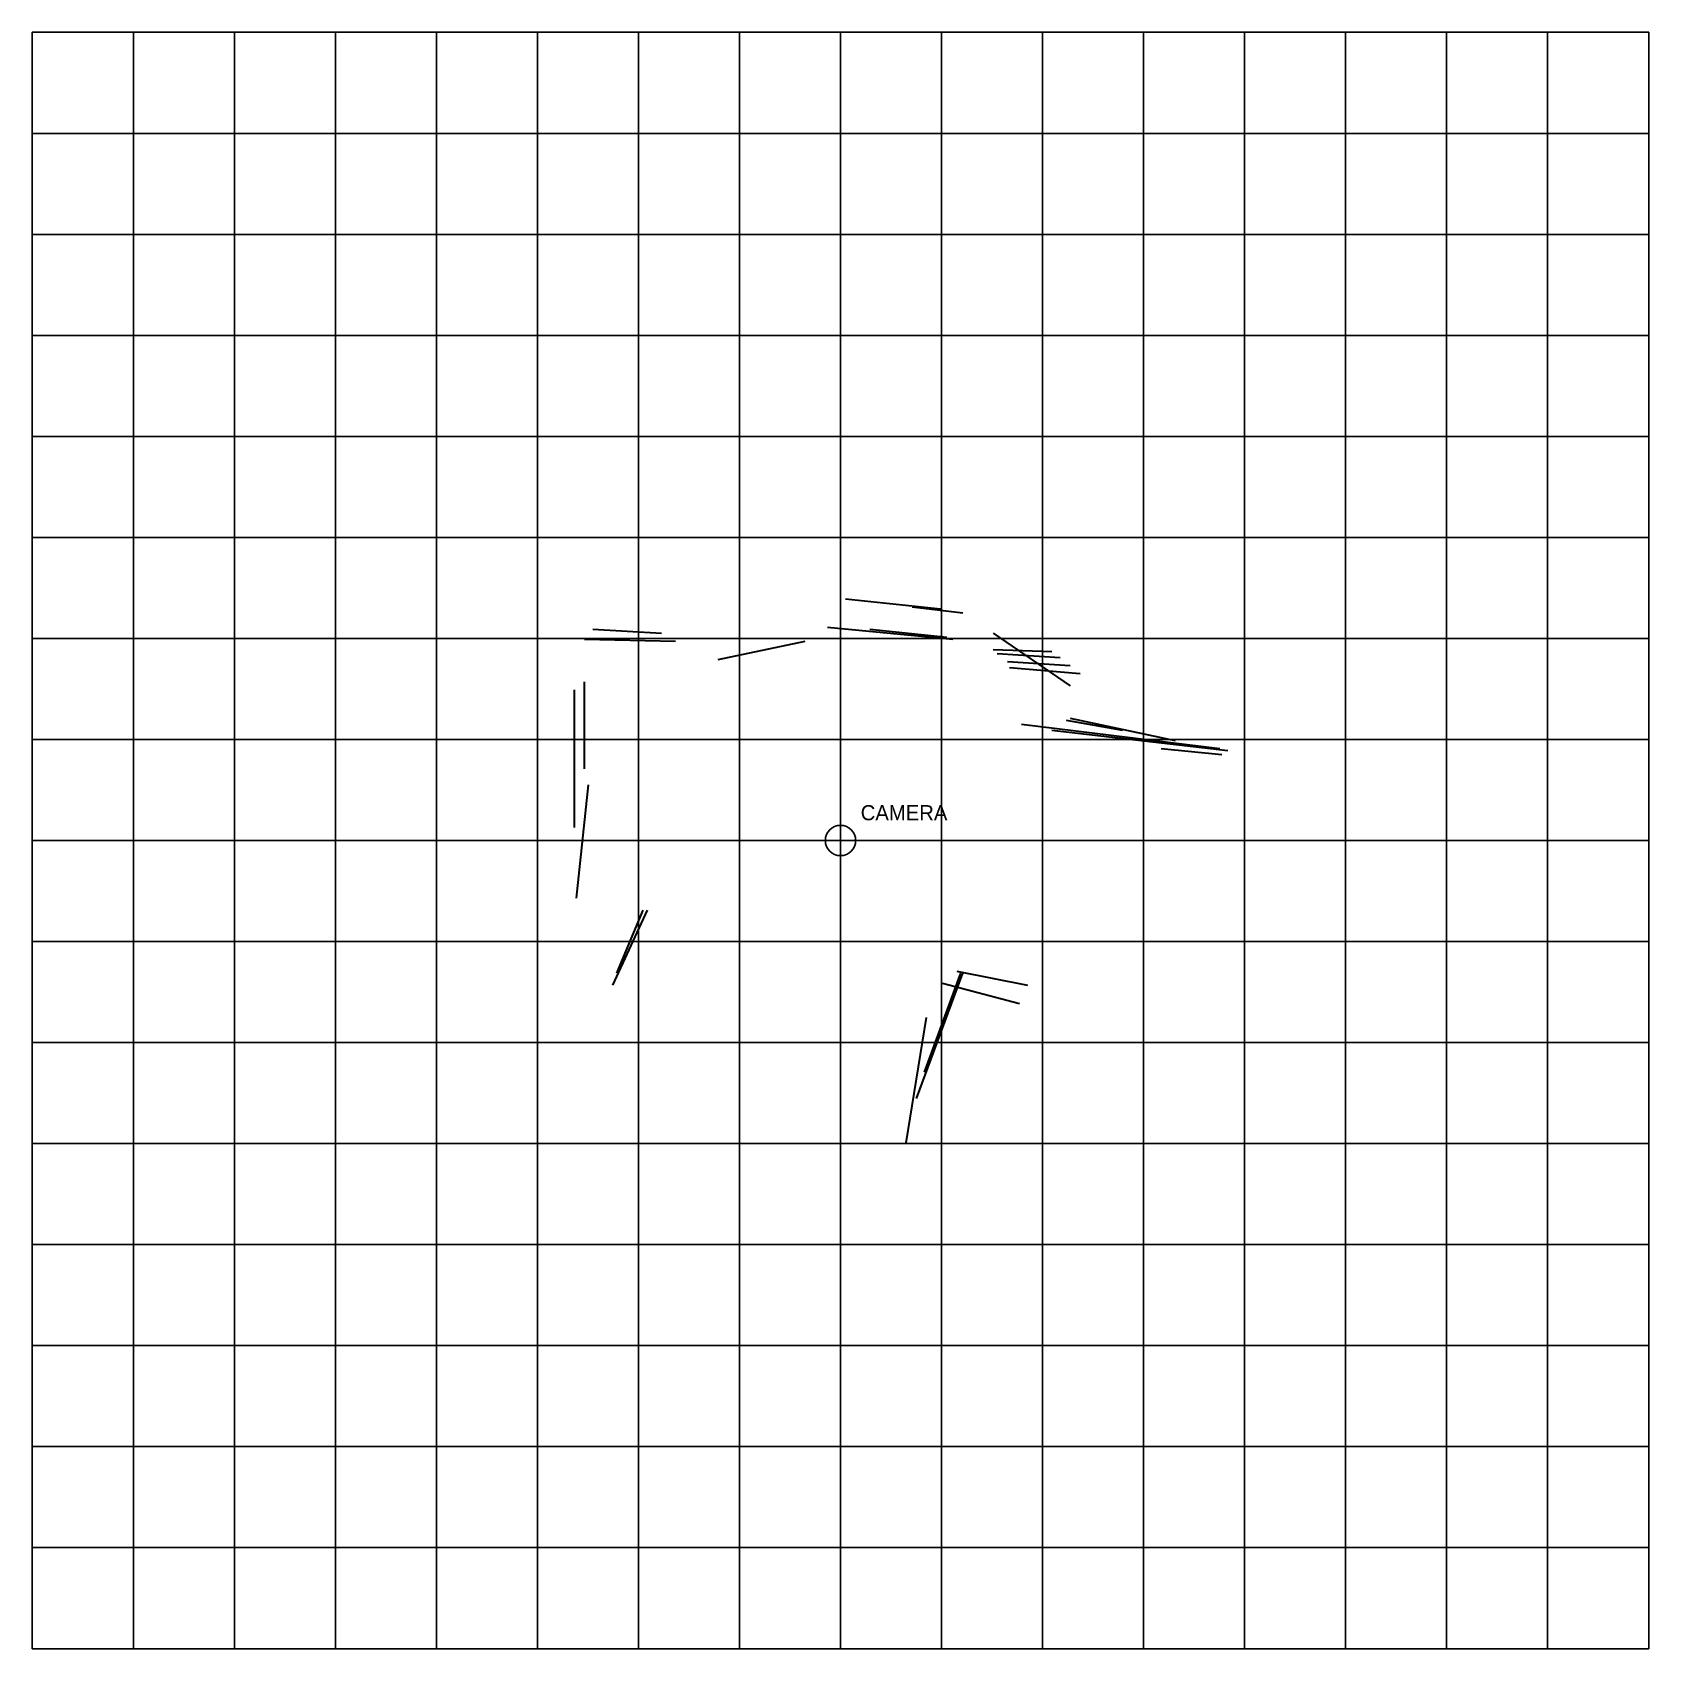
# Model space of a CAD drawing. Header units: metres. Extents: x -8 to 8, y -8 to 8.
import ezdxf

# ---------------------------------------------------------------- set-up
doc = ezdxf.new("R2010")
doc.units = ezdxf.units.M
for name, color, linetype in [('CAMERA', 1, 'Continuous'), ('GRID', 8, 'Continuous'), ('WALLS', 7, 'Continuous')]:
    doc.layers.add(name, color=color, linetype=linetype)

msp = doc.modelspace()

# ---------------------------------------------------------------- linework, layer by layer
at = {"layer": 'CAMERA'}
for p, q in [((0, -0.25), (0, 0.25)), ((-0.25, 0), (0.25, 0))]:
    msp.add_line(p, q, dxfattribs=at)
msp.add_circle((0, 0), 0.15, dxfattribs=at)
at = {"layer": 'GRID'}
for p, q in [((-8, -8), (-8, 8)), ((-8, 8), (8, 8)), ((-7, -8), (-7, 8)), ((-6, -8), (-6, 8)), ((-5, -8), (-5, 8)), ((-4, -8), (-4, 8)), ((-3, -8), (-3, 8)), ((-2, -8), (-2, 8)), ((-1, -8), (-1, 8)), ((0, -8), (0, 8)), ((1, -8), (1, 8)), ((2, -8), (2, 8)), ((3, -8), (3, 8)), ((4, -8), (4, 8)), ((5, -8), (5, 8)), ((6, -8), (6, 8)), ((7, -8), (7, 8)), ((8, -8), (8, 8)), ((-8, 7), (8, 7)), ((-8, 6), (8, 6)), ((-8, 5), (8, 5)), ((-8, 4), (8, 4)), ((-8, 3), (8, 3)), ((-8, 2), (8, 2)), ((-8, 1), (8, 1)), ((-8, 0), (8, 0)), ((-8, -1), (8, -1)), ((-8, -2), (8, -2)), ((-8, -3), (8, -3)), ((-8, -4), (8, -4)), ((-8, -5), (8, -5)), ((-8, -6), (8, -6)), ((-8, -7), (8, -7)), ((-8, -8), (8, -8))]:
    msp.add_line(p, q, dxfattribs=at)
at = {"layer": 'WALLS', "lineweight": 35}
for p, q in [((0.05, 2.393), (0.991, 2.293)), ((0.711, 2.313), (1.212, 2.253)), ((-2.453, 2.093), (-1.772, 2.053)), ((-0.13, 2.113), (1.111, 1.992)), ((0.29, 2.093), (1.051, 2.013)), ((-2.533, 1.992), (-1.632, 1.972)), ((-1.212, 1.792), (-0.35, 1.972)), ((1.512, 2.053), (2.273, 1.532)), ((1.512, 1.892), (2.093, 1.872)), ((1.552, 1.852), (2.173, 1.812)), ((1.652, 1.772), (2.273, 1.732)), ((1.672, 1.712), (2.373, 1.652)), ((-2.633, 0.13), (-2.633, 1.492)), ((-2.533, 0.711), (-2.533, 1.572)), ((1.792, 1.151), (3.755, 0.911)), ((2.233, 1.191), (2.793, 1.091)), ((2.273, 1.212), (3.314, 0.991)), ((2.093, 1.091), (3.835, 0.891)), ((3.174, 0.911), (3.775, 0.851)), ((-2.613, -0.571), (-2.493, 0.551)), ((-2.253, -1.432), (-1.912, -0.691)), ((-2.213, -1.312), (-1.952, -0.691)), ((0.751, -2.553), (1.212, -1.312)), ((0.831, -2.293), (1.191, -1.312)), ((1.011, -1.412), (1.772, -1.612)), ((1.151, -1.292), (1.852, -1.432)), ((0.651, -2.994), (0.851, -1.752))]:
    msp.add_line(p, q, dxfattribs=at)

# ---------------------------------------------------------------- texts
at = {"layer": 'CAMERA'}
msp.add_text('CAMERA', height=0.15, dxfattribs=at).set_placement((0.2, 0.2))

doc.saveas('drawing.dxf')
